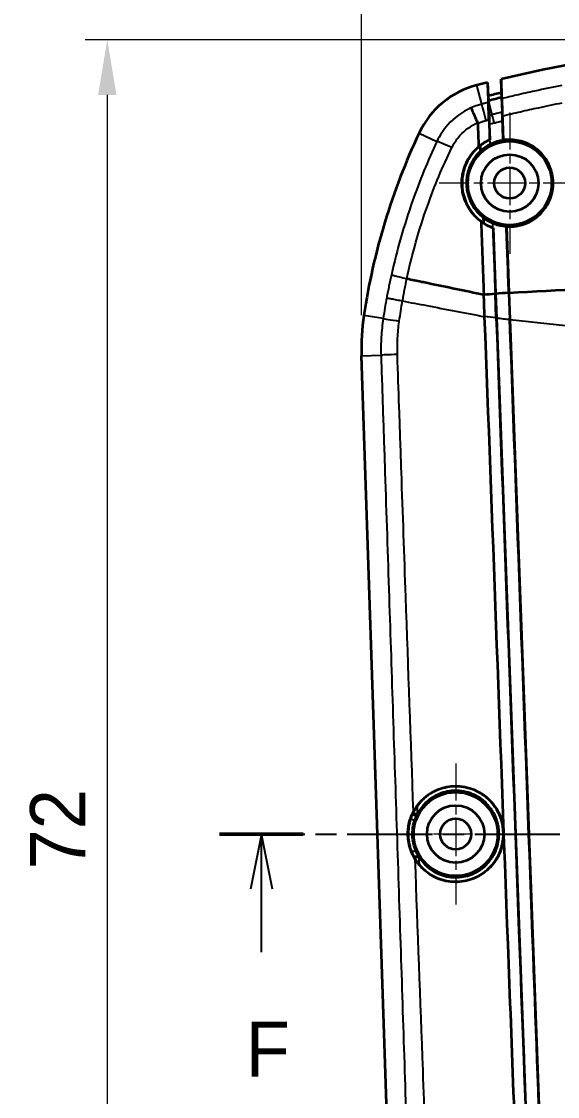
# Model space of a CAD drawing. Header units: millimetres. Extents: x 0 to 1594, y 0 to 281.
# Drawn here: x 1285.7 to 1310.01, y 186.33 to 235.05 of the extents above; entities that cross this region are included whole.
import ezdxf

# ---------------------------------------------------------------- set-up
doc = ezdxf.new("R2010")
doc.units = ezdxf.units.MM
doc.linetypes.add('CHAIN', pattern=[0.3543, 0.2362, -0.0295, 0.0591, -0.0295])
doc.layers.get('Defpoints').update_dxf_attribs({"lineweight": 25})
doc.layers.add('Center Mark (ISO)', color=7, linetype='Continuous', lineweight=18, true_color=0x80ffff)
for name, color, linetype, lineweight in [('Dimension (ISO)', 7, 'Continuous', 18), ('Section Line (ISO)', 7, 'CHAIN', 25), ('Visible (ISO)', 7, 'Continuous', 35), ('Visible Narrow (ISO)', 7, 'Continuous', 25)]:
    doc.layers.add(name, color=color, linetype=linetype, lineweight=lineweight)
doc.styles.add('Note Text (TK)', font='')
doc.styles.get('Note Text (TK)').set_extended_font_data('MS PGothic')
doc.dimstyles.new('Default - Method 1b (TK)', dxfattribs={"dimtxt": 2.5, "dimasz": 2.5, "dimexe": 1, "dimexo": 1.5, "dimgap": 1, "dimtad": 1, "dimtoh": 1, "dimrnd": 1e-08, "dimdsep": 46, "dimtxsty": 'Note Text (TK)', "dimcen": 0.09, "dimdle": 5, "dimclrd": 100, "dimclre": 100, "dimclrt": 7, "dimadec": 1, "dimazin": 1, "dimtfac": 1, "dimtmove": 0, "dimatfit": 3, "dimfxl": 0, "dimtolj": 1, "dimlwd": -1, "dimlwe": -1, "dimarcsym": 0})

# ---------------------------------------------------------------- blocks, each defined once
blk = doc.blocks.new('2dTransSection5')
at = {"layer": 'Section Line (ISO)', "linetype": 'CHAIN', "ltscale": 16.336578}
blk.add_line((106.185, 206.224), (162.065, 206.224), dxfattribs=at)
at = {"layer": 'Section Line (ISO)', "linetype": 'Continuous', "lineweight": 50}
for p, q in [((106.185, 206.224), (109.973, 206.224)), ((158.277, 206.224), (162.065, 206.224))]:
    blk.add_line(p, q, dxfattribs=at)
at = {"layer": 'Section Line (ISO)', "linetype": 'Continuous'}
for p, q in [((108.079, 206.224), (107.579, 203.724)), ((108.079, 203.724), (108.079, 206.224)), ((108.579, 203.724), (108.079, 206.224)), ((160.171, 206.224), (159.671, 203.724)), ((160.171, 203.724), (160.171, 206.224)), ((160.671, 203.724), (160.171, 206.224)), ((108.079, 200.878), (108.079, 203.724)), ((160.171, 200.878), (160.171, 203.724))]:
    blk.add_line(p, q, dxfattribs=at)
at = {"layer": 'Section Line (ISO)', "char_height": 2.5, "attachment_point": 7, "style": 'Note Text (TK)'}
for insert in [(107.368, 195.224), (159.461, 195.224)]:
    blk.add_mtext('F', dxfattribs=dict(at, insert=insert))
blk = doc.blocks.new('*D166')
at = {"layer": 'Defpoints', "color": 0, "transparency": 16777216}
for p in [(1344.067, 246.232), (1301.111, 220.232), (1344.067, 220.232)]:
    blk.add_point(p, dxfattribs=at)
at = {"layer": 'Dimension (ISO)', "color": 100, "transparency": 16777216}
for p, q in [((1301.111, 221.732), (1301.111, 247.232)), ((1344.067, 221.732), (1344.067, 247.232)), ((1303.611, 246.232), (1341.567, 246.232))]:
    blk.add_line(p, q, dxfattribs=at)
for points in [[(1303.611, 246.649), (1303.611, 245.816), (1301.111, 246.232)], [(1341.567, 246.649), (1341.567, 245.816), (1344.067, 246.232)]]:
    blk.add_solid(points, dxfattribs=at)
at = {"layer": 'Dimension (ISO)', "color": 7, "transparency": 16777216, "insert": (1320.927, 248.482), "char_height": 2.5, "attachment_point": 4, "style": 'Note Text (TK)'}
blk.add_mtext('\\A1;43', dxfattribs=at)
blk = doc.blocks.new('*D167')
at = {"layer": 'Defpoints', "color": 0, "transparency": 16777216}
for p in [(1322.589, 234.224), (1289.589, 162.224), (1322.589, 162.224)]:
    blk.add_point(p, dxfattribs=at)
at = {"layer": 'Dimension (ISO)', "color": 100, "transparency": 16777216}
for p, q in [((1321.089, 234.224), (1288.589, 234.224)), ((1289.589, 231.724), (1289.589, 164.724)), ((1321.089, 162.224), (1288.589, 162.224))]:
    blk.add_line(p, q, dxfattribs=at)
for points in [[(1289.172, 231.724), (1290.006, 231.724), (1289.589, 234.224)], [(1289.172, 164.724), (1290.006, 164.724), (1289.589, 162.224)]]:
    blk.add_solid(points, dxfattribs=at)
at = {"layer": 'Dimension (ISO)', "color": 7, "transparency": 16777216, "insert": (1287.339, 196.619), "char_height": 2.5, "attachment_point": 4, "rotation": 90, "style": 'Note Text (TK)'}
blk.add_mtext('\\A1;72', dxfattribs=at)

msp = doc.modelspace()

# ---------------------------------------------------------------- linework, layer by layer
at = {"layer": 'Center Mark (ISO)', "linetype": 'CHAIN', "ltscale": 7.111628}
for p, q in [((1307.8391, 230.9242), (1307.8391, 224.5242)), ((1311.0391, 227.7242), (1304.6391, 227.7242)), ((1305.3891, 201.4242), (1305.3891, 195.0242)), ((1308.5891, 198.2242), (1302.1891, 198.2242))]:
    msp.add_line(p, q, dxfattribs=at)
at = {"layer": 'Visible (ISO)'}
for p, q in [((1307.452, 232.4371), (1307.4708, 231.6188)), ((1306.8301, 232.285), (1306.8644, 231.675)), ((1306.8644, 231.675), (1306.8759, 231.4716)), ((1307.4708, 231.6188), (1307.496, 230.9384)), ((1307.5105, 230.5461), (1307.5432, 229.6634)), ((1306.9156, 230.3975), (1306.9418, 229.6905)), ((1307.0897, 225.6909), (1307.1998, 222.7154)), ((1307.6875, 225.7631), (1307.799, 222.7486)), ((1303.1744, 223.3966), (1303.1746, 223.3966)), ((1307.233, 221.6172), (1307.1924, 222.7149)), ((1307.2004, 222.7001), (1307.2, 222.7109)), ((1307.2404, 221.6179), (1307.2004, 222.7001)), ((1307.2004, 222.7001), (1307.2404, 221.6179)), ((1307.799, 222.7486), (1307.8435, 221.5446)), ((1307.8042, 222.749), (1307.8488, 221.544)), ((1307.2405, 221.6163), (1307.2404, 221.6179)), ((1307.2405, 221.6163), (1309.1175, 170.8762)), ((1307.8435, 221.5446), (1309.7187, 170.8565)), ((1302.5582, 176.6505), (1301.1166, 219.8993))]:
    msp.add_line(p, q, dxfattribs=at)
for centre, radius in [((1307.8391, 227.7242), 1.9), ((1307.8391, 227.7242), 1.3), ((1307.8391, 227.7242), 0.7), ((1305.3891, 198.2242), 1.9), ((1305.3891, 198.2242), 1.3), ((1305.3891, 198.2242), 0.7)]:
    msp.add_circle(centre, radius, dxfattribs=at)
for centre, radius, start, end in [((1322.5891, 169.2242), 65, 76.533419, 103.466581), ((1307.3493, 228.2899), 4, 104.46762, 154.86134), ((1322.5891, 169.2242), 65, 104.030914, 104.467617), ((1322.5891, 169.2242), 64.4, 103.581513, 104.13288), ((1330.8866, 217.2448), 30, 154.86134, 171.40893), ((1311.111, 220.2324), 10, 171.40893, 181.90915)]:
    msp.add_arc(centre, radius, start, end, dxfattribs=at)
for points, knots in [([(1307.482, 231.5513), (1307.479, 231.6412), (1307.4759, 231.7311), (1307.4659, 232.0264), (1307.459, 232.2318), (1307.452, 232.4371)], [0.4221989, 0.4221989, 0.4221989, 0.4221989, 0.7590438, 0.7590438, 1.5288836, 1.5288836, 1.5288836, 1.5288836]), ([(1306.8301, 232.285), (1306.8404, 232.0373), (1306.8506, 231.7895), (1306.8631, 231.487), (1306.8653, 231.4322), (1306.8676, 231.3775)], [0, 0, 0, 0, 0.9283619, 0.9283619, 1.1334738, 1.1334738, 1.1334738, 1.1334738]), ([(1306.8759, 231.4716), (1306.9749, 231.4966), (1307.074, 231.5214), (1307.2723, 231.5704), (1307.3716, 231.5947), (1307.4708, 231.6188)], [0, 0, 0, 0, 0.030645019, 0.030645019, 0.061290051, 0.061290051, 0.061290051, 0.061290051]), ([(1307.482, 231.5513), (1307.4824, 231.5411), (1307.4833, 231.5061), (1307.4858, 231.4058), (1307.4871, 231.3513), (1307.4893, 231.2603), (1307.4899, 231.2324), (1307.4906, 231.2031)], [0, 0, 0, 0, 0.038279915, 0.038279915, 0.066683977, 0.066683977, 0.07825604, 0.07825604, 0.07825604, 0.07825604]), ([(1306.0831, 231.1301), (1306.0831, 231.13), (1306.0832, 231.1299), (1306.0859, 231.1241), (1306.0919, 231.111), (1306.1102, 231.0704), (1306.1226, 231.0431), (1306.1647, 230.9493), (1306.2003, 230.87), (1306.2849, 230.6812), (1306.3331, 230.5736), (1306.3844, 230.4589)], [-0.12316616, -0.12316616, -0.12316616, -0.12316616, -0.12259566, -0.12259566, -0.10039811, -0.10039811, -0.07820281, -0.07820281, -0.03908651, -0.03908651, 0, 0, 0, 0]), ([(1306.8846, 231.0615), (1306.8819, 231.1095), (1306.8795, 231.1532), (1306.8745, 231.2449), (1306.8722, 231.2878), (1306.8689, 231.3506), (1306.8679, 231.3702), (1306.8676, 231.3775)], [0.020158393, 0.020158393, 0.020158393, 0.020158393, 0.039943381, 0.039943381, 0.067132322, 0.067132322, 0.094256635, 0.094256635, 0.094256635, 0.094256635]), ([(1306.9006, 230.5958), (1306.897, 230.6948), (1306.8936, 230.7901), (1306.8883, 230.9442), (1306.8863, 231.0056), (1306.8846, 231.0615)], [0, 0, 0, 0, 0.030550875, 0.030550875, 0.053409777, 0.053409777, 0.053409777, 0.053409777]), ([(1307.4906, 231.2031), (1307.4928, 231.1526), (1307.495, 231.0979), (1307.5007, 230.9551), (1307.5042, 230.8639), (1307.5077, 230.7693)], [0.009051026, 0.009051026, 0.009051026, 0.009051026, 0.029053467, 0.029053467, 0.058238926, 0.058238926, 0.058238926, 0.058238926]), ([(1307.496, 230.9384), (1307.4962, 230.9344), (1307.4966, 230.9181), (1307.4976, 230.8771), (1307.498, 230.8615), (1307.4984, 230.8436)], [0, 0, 0, 0, 0.019122582, 0.019122582, 0.028228301, 0.028228301, 0.028228301, 0.028228301]), ([(1306.3844, 230.4589), (1306.3849, 230.4577), (1306.3854, 230.4565), (1306.3897, 230.4456), (1306.3915, 230.4353), (1306.3919, 230.4247)], [0.43221646, 0.43221646, 0.43221646, 0.43221646, 0.433652743, 0.433652743, 0.445400391, 0.445400391, 0.445400391, 0.445400391]), ([(1306.9011, 230.7895), (1306.9013, 230.7855), (1306.9021, 230.7691), (1306.9041, 230.732), (1306.9047, 230.7215), (1306.9053, 230.7099)], [0, 0, 0, 0, 0.019209874, 0.019209874, 0.025614793, 0.025614793, 0.025614793, 0.025614793]), ([(1306.9053, 230.7099), (1306.9059, 230.6861), (1306.9067, 230.6578), (1306.9087, 230.5934), (1306.9099, 230.5576), (1306.9126, 230.4807), (1306.914, 230.4398), (1306.9156, 230.3975)], [0.025640869, 0.025640869, 0.025640869, 0.025640869, 0.038650613, 0.038650613, 0.051644131, 0.051644131, 0.064676451, 0.064676451, 0.064676451, 0.064676451]), ([(1307.4984, 230.8436), (1307.4994, 230.8234), (1307.5004, 230.8003), (1307.5029, 230.7425), (1307.5043, 230.7067), (1307.5074, 230.6296), (1307.509, 230.5885), (1307.5105, 230.5461)], [0.0282034, 0.0282034, 0.0282034, 0.0282034, 0.038559806, 0.038559806, 0.05159123, 0.05159123, 0.064668451, 0.064668451, 0.064668451, 0.064668451]), ([(1306.4266, 229.3707), (1306.504, 229.437), (1306.5861, 229.4978), (1306.756, 229.6061), (1306.8435, 229.6538), (1306.934, 229.6953)], [-0.060880934, -0.060880934, -0.060880934, -0.060880934, -0.030152999, -0.030152999, -0.000242503, -0.000242503, -0.000242503, -0.000242503]), ([(1306.9418, 229.6905), (1306.8688, 229.6572), (1306.7977, 229.6199), (1306.6539, 229.534), (1306.5818, 229.4847), (1306.5128, 229.4312)], [-0.052692146, -0.052692146, -0.052692146, -0.052692146, -0.028593199, -0.028593199, -0.002302158, -0.002302158, -0.002302158, -0.002302158]), ([(1306.934, 229.6953), (1306.9353, 229.6945), (1306.9366, 229.6937), (1306.9392, 229.6921), (1306.9405, 229.6913), (1306.9418, 229.6905)], [-0.086827043, -0.086827043, -0.086827043, -0.086827043, -0.043794023, -0.043794023, 0, 0, 0, 0]), ([(1307.5432, 229.6634), (1307.478, 229.6534), (1307.4133, 229.6402), (1307.2487, 229.5978), (1307.1503, 229.5639), (1307.0194, 229.5069), (1306.9843, 229.4904), (1306.9498, 229.4728)], [-0.169949381, -0.169949381, -0.169949381, -0.169949381, -0.150143846, -0.150143846, -0.118936962, -0.118936962, -0.107278835, -0.107278835, -0.107278835, -0.107278835]), ([(1307.6929, 225.7574), (1307.7362, 225.7541), (1307.7797, 225.7524), (1307.9062, 225.7513), (1307.9891, 225.7559), (1308.1547, 225.7755), (1308.2372, 225.7907), (1308.4308, 225.8392), (1308.5405, 225.8773), (1308.8502, 226.0163), (1309.037, 226.1419), (1309.3827, 226.4713), (1309.5308, 226.6804), (1309.7427, 227.1499), (1309.8015, 227.4069), (1309.8158, 227.9242), (1309.7726, 228.1796), (1309.5964, 228.6449), (1309.4701, 228.853), (1309.1599, 229.2006), (1308.9826, 229.3416), (1308.5691, 229.5677), (1308.3326, 229.6445), (1307.9658, 229.691), (1307.8428, 229.6951), (1307.6626, 229.6841), (1307.6053, 229.6781), (1307.5483, 229.6696)], [-0.79168691, -0.79168691, -0.79168691, -0.79168691, -0.77864587, -0.77864587, -0.75373274, -0.75373274, -0.72861282, -0.72861282, -0.69383728, -0.69383728, -0.6266994, -0.6266994, -0.55023073, -0.55023073, -0.47129045, -0.47129045, -0.39346424, -0.39346424, -0.32023107, -0.32023107, -0.25216674, -0.25216674, -0.17788701, -0.17788701, -0.14100564, -0.14100564, -0.12371346, -0.12371346, -0.12371346, -0.12371346]), ([(1306.5439, 225.978), (1306.3815, 226.0991), (1306.2362, 226.2427), (1306.0062, 226.5452), (1305.9166, 226.6982), (1305.7734, 227.0307), (1305.7218, 227.2097), (1305.6762, 227.5092), (1305.6679, 227.626), (1305.67, 227.8419), (1305.6777, 227.9405), (1305.7083, 228.1484), (1305.7329, 228.2571), (1305.8178, 228.5317), (1305.8901, 228.6931), (1306.1006, 229.0422), (1306.2511, 229.2201), (1306.4266, 229.3707)], [-0.39581441, -0.39581441, -0.39581441, -0.39581441, -0.33260232, -0.33260232, -0.27813705, -0.27813705, -0.22143256, -0.22143256, -0.18594876, -0.18594876, -0.1560966, -0.1560966, -0.12256944, -0.12256944, -0.06964289, -0.06964289, -0.00024151, -0.00024151, -0.00024151, -0.00024151]), ([(1306.5128, 229.4312), (1306.3836, 229.3308), (1306.2661, 229.2159), (1306.0217, 228.9157), (1305.9085, 228.7219), (1305.7829, 228.4026), (1305.7485, 228.2877), (1305.7043, 228.0793), (1305.6909, 227.9869), (1305.6756, 227.7955), (1305.6745, 227.6967), (1305.6881, 227.4595), (1305.7093, 227.3222), (1305.8065, 226.9394), (1305.9131, 226.7053), (1306.2191, 226.259), (1306.4263, 226.0579), (1306.6651, 225.9031)], [-0.42142231, -0.42142231, -0.42142231, -0.42142231, -0.37222889, -0.37222889, -0.30511602, -0.30511602, -0.2690497, -0.2690497, -0.24088337, -0.24088337, -0.2109832, -0.2109832, -0.1687674, -0.1687674, -0.09028293, -0.09028293, -0.00131038, -0.00131038, -0.00131038, -0.00131038]), ([(1306.5247, 229.181), (1306.4523, 229.1157), (1306.3849, 229.0451), (1306.2183, 228.8423), (1306.1303, 228.7025), (1306.0192, 228.4646), (1305.9845, 228.373), (1305.9331, 228.1988), (1305.9145, 228.1172), (1305.8924, 227.9796), (1305.8858, 227.9242), (1305.8777, 227.8161), (1305.8759, 227.7633), (1305.8766, 227.641), (1305.8807, 227.5715), (1305.9041, 227.363), (1305.9346, 227.2261), (1306.06, 226.8538), (1306.1859, 226.6332), (1306.4405, 226.3356), (1306.5435, 226.2388), (1306.6553, 226.154)], [-0.47430743, -0.47430743, -0.47430743, -0.47430743, -0.44499394, -0.44499394, -0.39555958, -0.39555958, -0.36612501, -0.36612501, -0.34090031, -0.34090031, -0.32407331, -0.32407331, -0.3080968, -0.3080968, -0.28699456, -0.28699456, -0.24428276, -0.24428276, -0.16662061, -0.16662061, -0.12265485, -0.12265485, -0.12265485, -0.12265485]), ([(1306.6553, 226.154), (1306.6759, 226.1384), (1306.6969, 226.1232), (1306.8319, 226.0294), (1306.9537, 225.9626), (1307.0817, 225.9091)], [-0.050354279, -0.050354279, -0.050354279, -0.050354279, -0.042545799, -0.042545799, -0.00087215, -0.00087215, -0.00087215, -0.00087215]), ([(1307.0825, 225.6856), (1306.9906, 225.7198), (1306.9012, 225.7601), (1306.7204, 225.8568), (1306.6298, 225.9142), (1306.5439, 225.978)], [-0.062060201, -0.062060201, -0.062060201, -0.062060201, -0.03262443, -0.03262443, -0.00041235, -0.00041235, -0.00041235, -0.00041235]), ([(1306.6651, 225.9031), (1306.7261, 225.8637), (1306.7891, 225.8274), (1306.9304, 225.7552), (1307.0091, 225.7207), (1307.0897, 225.6909)], [-0.04839851, -0.04839851, -0.04839851, -0.04839851, -0.026531783, -0.026531783, -0.000716717, -0.000716717, -0.000716717, -0.000716717]), ([(1307.0817, 225.9091), (1307.1663, 225.8738), (1307.2535, 225.8443), (1307.4557, 225.7915), (1307.5711, 225.7721), (1307.6875, 225.7631)], [-0.900281923, -0.900281923, -0.900281923, -0.900281923, -0.87258121, -0.87258121, -0.837517841, -0.837517841, -0.837517841, -0.837517841]), ([(1307.0897, 225.6909), (1307.0885, 225.69), (1307.0872, 225.6891), (1307.0848, 225.6874), (1307.0836, 225.6865), (1307.0825, 225.6856)], [-0.087755229, -0.087755229, -0.087755229, -0.087755229, -0.043877571, -0.043877571, -0.002184101, -0.002184101, -0.002184101, -0.002184101]), ([(1303.847, 223.2572), (1303.9372, 223.2385), (1304.0308, 223.2191), (1304.9747, 223.0235), (1305.82, 222.8482), (1306.6648, 222.6729)], [0.37057794, 0.37057794, 0.37057794, 0.37057794, 0.42026006, 0.42026006, 0.84370393, 0.84370393, 0.84370393, 0.84370393]), ([(1307.8042, 222.749), (1310.0578, 222.8878), (1314.9845, 223.1163), (1322.5891, 223.2375), (1330.1937, 223.1163), (1335.1204, 222.8878), (1337.374, 222.749)], [0.1105635, 0.1105635, 0.1105635, 0.1105635, 0.7879015, 1.5898823, 2.391863, 3.0692011, 3.0692011, 3.0692011, 3.0692011]), ([(1306.703, 221.683), (1306.6964, 221.8541), (1306.6898, 222.0253), (1306.6771, 222.3552), (1306.6709, 222.5141), (1306.6648, 222.6729)], [0.002306333, 0.002306333, 0.002306333, 0.002306333, 0.053663386, 0.053663386, 0.10132158, 0.10132158, 0.10132158, 0.10132158]), ([(1308.6195, 170.5599), (1308.6154, 170.6669), (1308.6114, 170.7738), (1308.5286, 172.9796), (1308.4509, 175.0627), (1308.3502, 177.7347), (1308.3277, 178.3303), (1308.125, 183.6887), (1307.9453, 188.4554), (1307.3989, 203.0064), (1307.0566, 212.4836), (1306.7034, 221.6697)], [0.5969198, 0.5969198, 0.5969198, 0.5969198, 0.6291619, 0.6291619, 1.2619379, 1.2619379, 1.4447716, 1.4447716, 2.9147939, 2.9147939, 5.9313916, 5.9313916, 5.9313916, 5.9313916]), ([(1307.233, 221.6172), (1307.5756, 212.3562), (1307.9182, 203.0959), (1308.5438, 186.183), (1308.8269, 178.5304), (1309.1099, 170.8809)], [-5.683478, -5.683478, -5.683478, -5.683478, -2.9032583, -2.9032583, -0.6045057, -0.6045057, -0.6045057, -0.6045057]), ([(1309.7237, 170.8626), (1309.4534, 178.1681), (1309.1831, 185.4763), (1308.5581, 202.3705), (1308.2035, 211.9568), (1307.8488, 221.544)], [-5.0734475, -5.0734475, -5.0734475, -5.0734475, -2.8781144, -2.8781144, 0, 0, 0, 0]), ([(1303.5919, 199.4345), (1303.6974, 199.5915), (1303.8226, 199.7336), (1304.0806, 199.9594), (1304.2075, 200.0484), (1304.5804, 200.2548), (1304.8406, 200.3404), (1305.3852, 200.4123), (1305.666, 200.3953), (1306.1824, 200.2619), (1306.4164, 200.1552), (1306.8165, 199.8786), (1306.9845, 199.7179), (1307.2457, 199.3723), (1307.3443, 199.1953), (1307.4641, 198.8853), (1307.5, 198.7599), (1307.5359, 198.5718), (1307.5448, 198.5112), (1307.5545, 198.4188), (1307.5571, 198.3873), (1307.5605, 198.3304), (1307.5616, 198.3051), (1307.563, 198.251), (1307.5631, 198.2223), (1307.562, 198.1454), (1307.5597, 198.0972), (1307.5433, 197.8947), (1307.5142, 197.7422), (1307.3989, 197.3624), (1307.2903, 197.1445), (1306.9859, 196.7255), (1306.7824, 196.5354), (1306.3026, 196.2331), (1306.0272, 196.1292), (1305.4638, 196.038), (1305.1814, 196.047), (1304.6576, 196.167), (1304.4185, 196.2687), (1304.0071, 196.5387), (1303.8332, 196.698), (1303.6398, 196.9437), (1303.5951, 197.0073), (1303.5539, 197.0731)], [-1.3812946, -1.3812946, -1.3812946, -1.3812946, -1.3240629, -1.3240629, -1.2769022, -1.2769022, -1.193687, -1.193687, -1.1082235, -1.1082235, -1.0303355, -1.0303355, -0.9603267, -0.9603267, -0.8995946, -0.8995946, -0.8604932, -0.8604932, -0.8421112, -0.8421112, -0.8326289, -0.8326289, -0.8250079, -0.8250079, -0.816388, -0.816388, -0.8019133, -0.8019133, -0.7553496, -0.7553496, -0.682309, -0.682309, -0.5983685, -0.5983685, -0.5093235, -0.5093235, -0.4237262, -0.4237262, -0.3451852, -0.3451852, -0.2742071, -0.2742071, -0.250727, -0.250727, -0.250727, -0.250727]), ([(1303.7461, 196.8234), (1303.7783, 196.7856), (1303.8118, 196.7489), (1304.0421, 196.5131), (1304.2741, 196.3535), (1304.796, 196.126), (1305.0832, 196.0651), (1305.6483, 196.0599), (1305.9215, 196.1099), (1306.4135, 196.3017), (1306.6317, 196.4343), (1306.9934, 196.7529), (1307.1402, 196.9303), (1307.356, 197.2971), (1307.4323, 197.4792), (1307.5123, 197.7804), (1307.5329, 197.8935), (1307.5499, 198.0619), (1307.5533, 198.1163), (1307.5554, 198.1999), (1307.5555, 198.229), (1307.5547, 198.2821), (1307.554, 198.306), (1307.5515, 198.3575), (1307.5496, 198.3851), (1307.5431, 198.4592), (1307.5375, 198.5057), (1307.5061, 198.7109), (1307.4641, 198.8667), (1307.319, 199.2356), (1307.1977, 199.4388), (1306.8705, 199.827), (1306.6573, 199.9997), (1306.1631, 200.266), (1305.8831, 200.3504), (1305.3167, 200.4037), (1305.0352, 200.3754), (1304.5213, 200.2199), (1304.2901, 200.1022), (1303.921, 199.8217), (1303.7755, 199.6743), (1303.6529, 199.508)], [-1.0934826, -1.0934826, -1.0934826, -1.0934826, -1.0784444, -1.0784444, -0.993718, -0.993718, -0.90497, -0.90497, -0.8208216, -0.8208216, -0.74356, -0.74356, -0.6741494, -0.6741494, -0.6148321, -0.6148321, -0.5803321, -0.5803321, -0.5639678, -0.5639678, -0.555229, -0.555229, -0.5480474, -0.5480474, -0.5397459, -0.5397459, -0.525722, -0.525722, -0.4774297, -0.4774297, -0.4065878, -0.4065878, -0.3240364, -0.3240364, -0.2354907, -0.2354907, -0.1494995, -0.1494995, -0.0708112, -0.0708112, -0.0081478, -0.0081478, -0.0081478, -0.0081478]), ([(1303.7339, 197.1762), (1303.7752, 197.1108), (1303.8204, 197.0478), (1304.0257, 196.795), (1304.2166, 196.6345), (1304.6607, 196.385), (1304.9129, 196.3039), (1305.4263, 196.2461), (1305.6827, 196.2672), (1306.1538, 196.4008), (1306.3668, 196.505), (1306.7284, 196.7714), (1306.8789, 196.9256), (1307.1091, 197.2554), (1307.1941, 197.4241), (1307.2934, 197.7214), (1307.3217, 197.8436), (1307.346, 198.0277), (1307.3511, 198.0879), (1307.3548, 198.1818), (1307.3553, 198.2153), (1307.3545, 198.277), (1307.3535, 198.3052), (1307.3501, 198.3666), (1307.3474, 198.3998), (1307.3378, 198.4902), (1307.3292, 198.5473), (1307.2782, 198.8059), (1307.2069, 199.0001), (1307.0018, 199.3684), (1306.8665, 199.5379), (1306.5166, 199.8535), (1306.2952, 199.9855), (1305.8037, 200.162), (1305.5362, 200.1997), (1305.0244, 200.1676), (1304.7837, 200.1062), (1304.357, 199.9063), (1304.1708, 199.7765), (1303.8736, 199.4814), (1303.7571, 199.3258), (1303.6651, 199.1551)], [-1.1429548, -1.1429548, -1.1429548, -1.1429548, -1.1195397, -1.1195397, -1.0445877, -1.0445877, -0.9645836, -0.9645836, -0.8866476, -0.8866476, -0.8148437, -0.8148437, -0.7498188, -0.7498188, -0.6930425, -0.6930425, -0.6553937, -0.6553937, -0.6372574, -0.6372574, -0.6271904, -0.6271904, -0.618727, -0.618727, -0.6087419, -0.6087419, -0.5914392, -0.5914392, -0.5296465, -0.5296465, -0.464567, -0.464567, -0.3868572, -0.3868572, -0.3049559, -0.3049559, -0.2294867, -0.2294867, -0.1607602, -0.1607602, -0.102192, -0.102192, -0.102192, -0.102192]), ([(1303.6529, 199.508), (1303.6367, 199.4861), (1303.621, 199.4639), (1303.525, 199.3226), (1303.4609, 199.2015), (1303.4135, 199.0925)], [0, 0, 0, 0, 0.008254894, 0.008254894, 0.052237198, 0.052237198, 0.052237198, 0.052237198]), ([(1303.5539, 197.0731), (1303.5304, 197.1106), (1303.5081, 197.1487), (1303.3684, 197.4057), (1303.281, 197.6557), (1303.2371, 197.978), (1303.2323, 198.0249), (1303.228, 198.0863), (1303.2271, 198.1006), (1303.226, 198.1234), (1303.2256, 198.1319), (1303.225, 198.148), (1303.2247, 198.1556), (1303.2242, 198.1728), (1303.224, 198.1824), (1303.2236, 198.2109), (1303.2236, 198.23), (1303.2243, 198.2942), (1303.2262, 198.3394), (1303.2361, 198.4741), (1303.2482, 198.5628), (1303.3069, 198.8567), (1303.3774, 199.0545), (1303.475, 199.2391)], [0, 0, 0, 0, 0.01331736, 0.01331736, 0.08834264, 0.08834264, 0.10106838, 0.10106838, 0.10491875, 0.10491875, 0.10722026, 0.10722026, 0.10926892, 0.10926892, 0.11184574, 0.11184574, 0.11697345, 0.11697345, 0.12916458, 0.12916458, 0.15344012, 0.15344012, 0.21054451, 0.21054451, 0.21054451, 0.21054451]), ([(1303.3475, 198.9219), (1303.2631, 198.6744), (1303.2242, 198.4134), (1303.2419, 197.8891), (1303.2985, 197.6306), (1303.4, 197.3888)], [0, 0, 0, 0, 0.07859983, 0.07859983, 0.15739619, 0.15739619, 0.15739619, 0.15739619]), ([(1303.4135, 199.0925), (1303.4016, 199.0652), (1303.3895, 199.0358), (1303.3675, 198.9786), (1303.3575, 198.9512), (1303.3475, 198.9219)], [0, 0, 0, 0, 0.009786017, 0.009786017, 0.01888372, 0.01888372, 0.01888372, 0.01888372]), ([(1303.578, 197.4781), (1303.4895, 197.6933), (1303.4399, 197.9227), (1303.4235, 198.3889), (1303.457, 198.6214), (1303.5303, 198.8424)], [1.24632619, 1.24632619, 1.24632619, 1.24632619, 1.31625119, 1.31625119, 1.38628846, 1.38628846, 1.38628846, 1.38628846]), ([(1303.5303, 198.8424), (1303.5443, 198.8845), (1303.5592, 198.9248), (1303.5943, 199.011), (1303.6144, 199.0554), (1303.6361, 199.099)], [0, 0, 0, 0, 0.013336723, 0.013336723, 0.02844613, 0.02844613, 0.02844613, 0.02844613]), ([(1303.4, 197.3888), (1303.4116, 197.361), (1303.4231, 197.335), (1303.4485, 197.2806), (1303.4623, 197.2523), (1303.4781, 197.2219)], [0, 0, 0, 0, 0.009032371, 0.009032371, 0.018787704, 0.018787704, 0.018787704, 0.018787704]), ([(1303.702, 197.2284), (1303.6782, 197.2689), (1303.6558, 197.3103), (1303.6143, 197.3939), (1303.5957, 197.435), (1303.578, 197.4781)], [0, 0, 0, 0, 0.014224569, 0.014224569, 0.02792241, 0.02792241, 0.02792241, 0.02792241]), ([(1303.4781, 197.2219), (1303.5068, 197.1666), (1303.5389, 197.111), (1303.6244, 196.9771), (1303.6824, 196.8983), (1303.7461, 196.8234)], [0.046669179, 0.046669179, 0.046669179, 0.046669179, 0.061390801, 0.061390801, 0.083060759, 0.083060759, 0.083060759, 0.083060759])]:
    msp.add_open_spline(points, degree=3, knots=knots, dxfattribs=at)
msp.add_rational_spline([(1306.9011, 230.7895), (1306.8886, 231.1288), (1306.8759, 231.4716)], [1.81423425465, 1.80644212085, 1.79863209394], degree=2, dxfattribs=at)
for points in [[(1306.8846, 231.0615), (1306.8904, 230.963), (1306.8962, 230.8646), (1306.902, 230.7665)], [(1306.9006, 230.5958), (1306.9117, 230.2963), (1306.9229, 229.9961), (1306.934, 229.6953)], [(1306.902, 230.7665), (1306.9031, 230.7476), (1306.9042, 230.7287), (1306.9053, 230.7099)], [(1307.4984, 230.8436), (1307.4979, 230.8675), (1307.4974, 230.8914), (1307.4969, 230.9154)], [(1307.5483, 229.6696), (1307.5347, 230.0371), (1307.5212, 230.4037), (1307.5077, 230.7693)], [(1306.3919, 230.4247), (1306.4035, 230.0744), (1306.4151, 229.723), (1306.4266, 229.3707)], [(1306.9498, 229.4728), (1306.7955, 229.3944), (1306.6526, 229.2962), (1306.5247, 229.181)], [(1307.5483, 229.6696), (1307.5466, 229.6675), (1307.5449, 229.6654), (1307.5432, 229.6634)], [(1306.5247, 229.181), (1306.5207, 229.2645), (1306.5168, 229.3479), (1306.5128, 229.4312)], [(1306.6651, 225.9031), (1306.6618, 225.9868), (1306.6586, 226.0704), (1306.6553, 226.154)], [(1306.5439, 225.978), (1306.5836, 224.8829), (1306.6243, 223.7829), (1306.6654, 222.6804)], [(1307.0825, 225.6856), (1307.119, 224.699), (1307.1556, 223.7081), (1307.1924, 222.7149)], [(1307.6875, 225.7631), (1307.6893, 225.7612), (1307.6911, 225.7593), (1307.6929, 225.7574)], [(1307.8042, 222.749), (1307.767, 223.7547), (1307.7299, 224.7581), (1307.6929, 225.7574)], [(1303.1746, 223.3966), (1303.4003, 223.3498), (1303.6121, 223.3059), (1303.847, 223.2572)], [(1306.6648, 222.6729), (1306.665, 222.6754), (1306.6652, 222.6779), (1306.6654, 222.6804)], [(1306.6654, 222.6804), (1306.8263, 222.691), (1307.002, 222.7026), (1307.1924, 222.7149)], [(1307.2004, 222.7001), (1307.2002, 222.7052), (1307.2, 222.7103), (1307.1998, 222.7154)], [(1307.799, 222.7486), (1307.5993, 222.7363), (1307.3996, 222.7237), (1307.2, 222.7109)], [(1306.703, 221.683), (1306.7031, 221.6785), (1306.7033, 221.6741), (1306.7034, 221.6697)], [(1303.475, 199.2391), (1303.5105, 199.3062), (1303.5495, 199.3714), (1303.5919, 199.4345)], [(1303.6361, 199.099), (1303.6455, 199.1179), (1303.6551, 199.1366), (1303.6651, 199.1551)], [(1303.7339, 197.1762), (1303.723, 197.1935), (1303.7123, 197.2109), (1303.702, 197.2284)]]:
    msp.add_open_spline(points, degree=3, dxfattribs=at)
at = {"layer": 'Visible Narrow (ISO)'}
for p, q in [((1306.5722, 231.3018), (1306.35, 232.163)), ((1307.0392, 230.8246), (1306.8759, 231.4716)), ((1303.7282, 229.9891), (1304.5337, 229.6111)), ((1306.9498, 229.4728), (1306.9156, 230.3975)), ((1307.2, 222.7109), (1307.0817, 225.9091)), ((1302.1029, 221.5933), (1301.2232, 221.7262)), ((1307.2405, 221.6165), (1307.2404, 221.6179)), ((1309.1257, 170.6567), (1307.2405, 221.6165)), ((1301.1166, 219.8993), (1302.0052, 219.9289))]:
    msp.add_line(p, q, dxfattribs=at)
for centre, major_axis, ratio, start_param, end_param in [((1306.8212, 230.3365), (-0.2506, 0.9681), 0.009431, 4.9462917, 6.204642), ((1307.1613, 230.3407), (-0.1226, 0.4847), 0.0090954, 4.9450494, 6.2220963), ((1305.4362, 229.1876), (-0.9067, 0.4218), 0.0416437, 4.9758885, 6.2045772), ((1303.0887, 221.4444), (-0.9886, 0.1506), 0.0154429, 0.0785492, 1.3103689), ((1303.0016, 219.9621), (-0.9994, -0.0337), 0.0047494, 4.9684613, 6.2046446), ((1303.7258, 198.8135), (0.4704, -0.1694), 0.0846143, 3.8090295, 4.3145364), ((1303.7721, 199.1066), (0.4997, 0.0165), 0.0063822, 3.9119267, 4.4365958), ((1303.7702, 199.1617), (0.4997, 0.0165), 0.006369, 3.9868905, 4.5002849), ((1303.7683, 197.5254), (0.4583, 0.2), 0.0710252, 1.9677772, 2.4725769), ((1303.8337, 197.236), (-0.4997, -0.0164), 0.006831, 0.7789142, 1.3040281), ((1303.8354, 197.1829), (-0.4997, -0.0164), 0.0068438, 0.8515513, 1.3659398)]:
    msp.add_ellipse(centre, major_axis=major_axis, ratio=ratio, start_param=start_param, end_param=end_param, dxfattribs=at)
for points, knots in [([(1310.2075, 232.1511), (1309.7942, 232.0695), (1309.3817, 231.9839), (1308.9702, 231.8942), (1308.6938, 231.834), (1308.4178, 231.772), (1307.9219, 231.657), (1307.7018, 231.6047), (1307.482, 231.5513)], [2.74481034, 2.74481034, 2.74481034, 2.74481034, 2.86921864, 2.86921864, 2.86921864, 2.95276023, 2.95276023, 3.01956862, 3.01956862, 3.01956862, 3.01956862]), ([(1306.0831, 231.1301), (1305.6848, 230.9537), (1305.3223, 230.6902), (1304.8303, 230.1404), (1304.6609, 229.8836), (1304.5337, 229.6111)], [0.00504887, 0.00504887, 0.00504887, 0.00504887, 0.09388332, 0.09388332, 0.15523286, 0.15523286, 0.15523286, 0.15523286]), ([(1306.5722, 231.3018), (1306.5078, 231.2851), (1306.444, 231.2664), (1306.2795, 231.2123), (1306.1801, 231.1737), (1306.0831, 231.1301)], [0, 0, 0, 0, 0.013546688, 0.013546688, 0.035256713, 0.035256713, 0.035256713, 0.035256713]), ([(1306.8676, 231.3775), (1306.8128, 231.3636), (1306.758, 231.3496), (1306.7032, 231.3355), (1306.6813, 231.3299), (1306.6595, 231.3243), (1306.6158, 231.3131), (1306.594, 231.3074), (1306.5722, 231.3018)], [-0.016702608, -0.016702608, -0.016702608, -0.016702608, 0, 0, 0, 0.006659867, 0.006659867, 0.013319733, 0.013319733, 0.013319733, 0.013319733]), ([(1307.496, 230.9384), (1307.4706, 230.9322), (1307.4452, 230.9259), (1307.4198, 230.9197), (1307.3434, 230.9008), (1307.267, 230.8819), (1307.1401, 230.8501), (1307.0897, 230.8374), (1307.0392, 230.8246)], [-0.046709312, -0.046709312, -0.046709312, -0.046709312, -0.038927525, -0.038927525, -0.038927525, -0.015495849, -0.015495849, 0, 0, 0, 0]), ([(1307.5077, 230.7693), (1307.7789, 230.8349), (1308.0506, 230.8987), (1308.5949, 231.023), (1308.8676, 231.0833), (1309.1406, 231.1419), (1309.5001, 231.2191), (1309.8603, 231.2931), (1310.221, 231.3641)], [-3.03624311, -3.03624311, -3.03624311, -3.03624311, -2.95276023, -2.95276023, -2.86921864, -2.86921864, -2.86921864, -2.75922985, -2.75922985, -2.75922985, -2.75922985]), ([(1305.256, 229.4093), (1305.3443, 229.5731), (1305.457, 229.734), (1305.8066, 230.1226), (1306.0829, 230.3238), (1306.3844, 230.4589)], [-0.14704931, -0.14704931, -0.14704931, -0.14704931, -0.09388332, -0.09388332, -0.00080678, -0.00080678, -0.00080678, -0.00080678]), ([(1306.4036, 230.4303), (1306.4807, 230.4669), (1306.5602, 230.4986), (1306.6846, 230.5393), (1306.7282, 230.552), (1306.772, 230.5631)], [-0.039135401, -0.039135401, -0.039135401, -0.039135401, -0.013546688, -0.013546688, 0, 0, 0, 0]), ([(1306.772, 230.5631), (1306.7936, 230.5686), (1306.8152, 230.5741), (1306.8581, 230.585), (1306.8793, 230.5904), (1306.9006, 230.5958)], [-0.013319733, -0.013319733, -0.013319733, -0.013319733, -0.006659867, -0.006659867, -0.000089036, -0.000089036, -0.000089036, -0.000089036]), ([(1307.0392, 230.8246), (1307.002, 230.8152), (1306.9648, 230.8058), (1306.9188, 230.794), (1306.9099, 230.7918), (1306.9011, 230.7895)], [-0.022841623, -0.022841623, -0.022841623, -0.022841623, -0.011420812, -0.011420812, -0.008705079, -0.008705079, -0.008705079, -0.008705079]), ([(1306.9156, 230.3975), (1306.9525, 230.4069), (1306.9895, 230.4163), (1307.0634, 230.435), (1307.1004, 230.4443), (1307.1374, 230.4536)], [0, 0, 0, 0, 0.011420812, 0.011420812, 0.022841623, 0.022841623, 0.022841623, 0.022841623]), ([(1307.1374, 230.4536), (1307.1875, 230.4662), (1307.2377, 230.4787), (1307.3621, 230.5096), (1307.4363, 230.5279), (1307.5105, 230.5461)], [0, 0, 0, 0, 0.015495849, 0.015495849, 0.038393269, 0.038393269, 0.038393269, 0.038393269]), ([(1304.5337, 229.6111), (1304.1246, 228.7319), (1303.7568, 227.8322), (1303.049, 225.8212), (1302.7281, 224.7029), (1302.4747, 223.5695)], [0, 0, 0, 0, 0.28121096, 0.28121096, 0.61769199, 0.61769199, 0.61769199, 0.61769199]), ([(1303.1744, 223.3966), (1303.4154, 224.5088), (1303.7256, 225.6068), (1304.4243, 227.5821), (1304.7891, 228.4648), (1305.217, 229.3339)], [-0.61823892, -0.61823892, -0.61823892, -0.61823892, -0.28121096, -0.28121096, 0, 0, 0, 0]), ([(1302.4747, 223.5695), (1302.4558, 223.4853), (1302.4373, 223.401), (1302.4003, 223.2292), (1302.3819, 223.1417), (1302.364, 223.0542), (1302.3462, 222.9677), (1302.3288, 222.8811), (1302.2949, 222.7079), (1302.2784, 222.6214), (1302.2623, 222.5347)], [0.00088776, 0.00088776, 0.00088776, 0.00088776, 0.02590503, 0.02590503, 0.05181007, 0.05181007, 0.05181007, 0.07740016, 0.07740016, 0.10293654, 0.10293654, 0.10293654, 0.10293654]), ([(1302.4747, 223.5695), (1302.4749, 223.5695), (1302.475, 223.5694), (1302.4807, 223.5668), (1302.4937, 223.5626), (1302.5341, 223.551), (1302.5613, 223.5437), (1302.657, 223.5191), (1302.7399, 223.4987), (1302.9386, 223.4512), (1303.0524, 223.4246), (1303.1744, 223.3966)], [-0.12150957, -0.12150957, -0.12150957, -0.12150957, -0.12094676, -0.12094676, -0.09953788, -0.09953788, -0.07812952, -0.07812952, -0.03906417, -0.03906417, 0, 0, 0, 0]), ([(1302.9783, 222.3843), (1302.9931, 222.4687), (1303.0084, 222.553), (1303.0395, 222.7215), (1303.0555, 222.8057), (1303.0718, 222.8898), (1303.0883, 222.975), (1303.1052, 223.0601), (1303.1395, 223.229), (1303.1569, 223.3128), (1303.1746, 223.3966)], [-0.10296908, -0.10296908, -0.10296908, -0.10296908, -0.07740016, -0.07740016, -0.05181007, -0.05181007, -0.05181007, -0.02590503, -0.02590503, -0.00033847, -0.00033847, -0.00033847, -0.00033847]), ([(1302.2623, 222.5347), (1302.2331, 222.3784), (1302.2053, 222.2218), (1302.1522, 221.908), (1302.1269, 221.7508), (1302.1029, 221.5933)], [0.000053692, 0.000053692, 0.000053692, 0.000053692, 0.046140482, 0.046140482, 0.092280964, 0.092280964, 0.092280964, 0.092280964]), ([(1302.2623, 222.5347), (1302.2698, 222.5314), (1302.2927, 222.5252), (1302.3672, 222.5077), (1302.4188, 222.4964), (1302.546, 222.4697), (1302.6215, 222.4543), (1302.7894, 222.4209), (1302.8817, 222.4028), (1302.9783, 222.3843)], [0, 0, 0, 0, 0.25, 0.25, 0.5, 0.5, 0.75, 0.75, 1, 1, 1, 1]), ([(1302.8319, 221.4684), (1302.8539, 221.6215), (1302.8771, 221.7744), (1302.9259, 222.0797), (1302.9515, 222.2321), (1302.9783, 222.3843)], [-0.092280964, -0.092280964, -0.092280964, -0.092280964, -0.046140482, -0.046140482, -0.000021157, -0.000021157, -0.000021157, -0.000021157]), ([(1302.9783, 222.3843), (1303.3445, 222.3141), (1303.7107, 222.2439), (1304.9523, 222.0058), (1305.828, 221.8377), (1306.7034, 221.6697)], [-0.40716733, -0.40716733, -0.40716733, -0.40716733, -0.29114545, -0.29114545, -0.01380466, -0.01380466, -0.01380466, -0.01380466]), ([(1302.1029, 221.5933), (1302.0601, 221.3115), (1302.0305, 221.0273), (1301.9991, 220.4718), (1301.9961, 220.2), (1302.0052, 219.9289)], [0, 0, 0, 0, 0.07617526, 0.07617526, 0.14864842, 0.14864842, 0.14864842, 0.14864842]), ([(1302.7483, 219.9582), (1302.7403, 220.2041), (1302.7428, 220.4508), (1302.7691, 220.9449), (1302.7935, 221.1957), (1302.8277, 221.4392)], [-0.14864842, -0.14864842, -0.14864842, -0.14864842, -0.07617526, -0.07617526, -0.00293191, -0.00293191, -0.00293191, -0.00293191]), ([(1307.8488, 221.544), (1310.0856, 221.2829), (1314.993, 220.8486), (1322.5891, 220.6161), (1330.1851, 220.8486), (1335.0926, 221.2829), (1337.3294, 221.544)], [0.1119109, 0.1119109, 0.1119109, 0.1119109, 0.7874573, 1.5889367, 2.3904161, 3.0659625, 3.0659625, 3.0659625, 3.0659625]), ([(1302.0052, 219.9289), (1302.035, 219.0431), (1302.0641, 218.1573), (1302.1229, 216.3843), (1302.1523, 215.4972), (1302.2441, 212.7256), (1302.3064, 210.8412), (1302.4858, 205.4058), (1302.6027, 201.8549), (1302.8375, 194.6998), (1302.9554, 191.0957), (1303.1317, 185.6895), (1303.1904, 183.8875), (1303.3076, 180.2834), (1303.3664, 178.4814), (1303.4245, 176.6794)], [0, 0, 0, 0, 0.2658904, 0.2658904, 0.5321804, 0.5321804, 1.0978138, 1.0978138, 2.1636928, 2.1636928, 3.2455392, 3.2455392, 3.7864625, 3.7864625, 4.3273857, 4.3273857, 4.3273857, 4.3273857]), ([(1303.475, 199.2391), (1303.3573, 202.4854), (1303.2413, 205.7318), (1303.0608, 210.8629), (1302.9951, 212.7476), (1302.8993, 215.5196), (1302.8688, 216.407), (1302.8117, 218.0738), (1302.7854, 218.8441), (1302.7586, 219.6329)], [-2.0721371, -2.0721371, -2.0721371, -2.0721371, -1.0978138, -1.0978138, -0.5321804, -0.5321804, -0.2658904, -0.2658904, -0.0319399, -0.0319399, -0.0319399, -0.0319399]), ([(1304.3087, 177.0581), (1304.2429, 178.7488), (1304.1783, 180.4221), (1304.0448, 183.9062), (1303.9764, 185.7084), (1303.7885, 190.698), (1303.6703, 193.8856), (1303.5539, 197.0731)], [-4.2913379, -4.2913379, -4.2913379, -4.2913379, -3.7864625, -3.7864625, -3.2455392, -3.2455392, -2.288828, -2.288828, -2.288828, -2.288828])]:
    msp.add_open_spline(points, degree=3, knots=knots, dxfattribs=at)
for points in [[(1307.4969, 230.9154), (1307.4948, 231.0111), (1307.4927, 231.107), (1307.4906, 231.2031)], [(1306.3919, 230.4247), (1306.3958, 230.4266), (1306.3997, 230.4285), (1306.4036, 230.4303)], [(1305.217, 229.3339), (1305.2295, 229.3592), (1305.2423, 229.3841), (1305.256, 229.4093)], [(1307.1924, 222.7149), (1307.1949, 222.7151), (1307.1973, 222.7152), (1307.1998, 222.7154)], [(1307.8042, 222.749), (1307.8025, 222.7488), (1307.8007, 222.7487), (1307.799, 222.7486)], [(1307.233, 221.6172), (1307.0416, 221.6407), (1306.8648, 221.6627), (1306.703, 221.683)], [(1302.8277, 221.4392), (1302.8291, 221.449), (1302.8305, 221.4587), (1302.8319, 221.4684)], [(1307.233, 221.6172), (1307.2355, 221.6169), (1307.238, 221.6166), (1307.2405, 221.6163)], [(1307.2405, 221.6165), (1307.4414, 221.5921), (1307.6424, 221.5681), (1307.8435, 221.5446)], [(1307.8488, 221.544), (1307.847, 221.5442), (1307.8453, 221.5444), (1307.8435, 221.5446)], [(1302.7586, 219.6329), (1302.7552, 219.7406), (1302.7518, 219.8498), (1302.7483, 219.9582)], [(1303.6651, 199.1551), (1303.6611, 199.2728), (1303.657, 199.3904), (1303.6529, 199.508)], [(1303.7461, 196.8234), (1303.742, 196.941), (1303.7379, 197.0586), (1303.7339, 197.1762)]]:
    msp.add_open_spline(points, degree=3, dxfattribs=at)

# ---------------------------------------------------------------- block references
at = {"layer": 'Section Line (ISO)'}
msp.add_blockref('2dTransSection5', (1188.5, -8), dxfattribs=at)

# ---------------------------------------------------------------- dimensions: what is measured, and where the dimension line sits
at = {"layer": 'Dimension (ISO)', "color": 100, "true_color": 0x00ff3f}
for base, p1, p2, angle, override, picture, middle in [((1344.0671, 246.2324), (1301.111, 220.2324), (1344.0671, 220.2324), 180, {"dimgap": 1, "dimtoh": 0, "dimdec": 1, "dimtol": 0, "dimlim": 0, "dimtp": 0, "dimtm": 0, "dimtdec": 2, "dimtofl": 0, "dimatfit": 1}, '*D166', (1322.5891, 246.2324)), ((1289.5891, 162.2242), (1322.5891, 234.2242), (1322.5891, 162.2242), 90, {"dimgap": 1, "dimtoh": 0, "dimdec": 2, "dimtol": 0, "dimlim": 0, "dimtp": 0, "dimtm": 0, "dimtdec": 2, "dimtofl": 0, "dimatfit": 1}, '*D167', (1289.5891, 198.2242))]:
    dim = msp.add_linear_dim(base=base, p1=p1, p2=p2, angle=angle, dimstyle='Default - Method 1b (TK)', override=override, dxfattribs=at)
    dim.commit()
    dim.dimension.update_dxf_attribs({"geometry": picture, "text_midpoint": middle, "dimtype": 160})

doc.saveas('drawing.dxf')
